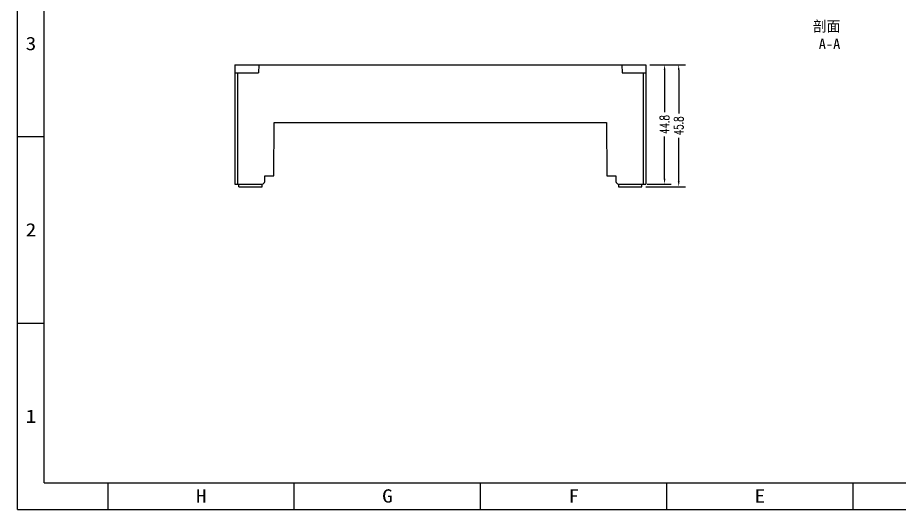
# Model space of a CAD drawing. Header units: millimetres. Extents: x -2018 to 1793, y 1393 to 1813.
# Drawn here: x -2017.6 to -1686.2, y 1392.7 to 1577.4 of the extents above; entities that cross this region are included whole.
import ezdxf
from ezdxf.enums import TextEntityAlignment as Align

# ---------------------------------------------------------------- set-up
doc = ezdxf.new("R2010")
doc.units = ezdxf.units.MM
doc.styles.add('romans', font='romans.shx', dxfattribs={"width": 0.67, "bigfont": 'fangsong.shx'})
doc.styles.add('TEXTSTYLE_0', font='txt', dxfattribs={"width": 0.8})
doc.dimstyles.new('MSTD', dxfattribs={"dimtxt": 3.5, "dimasz": 2, "dimexe": 2.5, "dimexo": 1.5, "dimgap": 1, "dimtad": 0, "dimdsep": 46, "dimtxsty": 'romans', "dimcen": 0, "dimclrd": 5, "dimclre": 5, "dimclrt": 3, "dimadec": 1, "dimazin": 0, "dimtfac": 0.5, "dimtmove": 0, "dimatfit": 3, "dimfxl": 1, "dimarcsym": 0})

# ---------------------------------------------------------------- blocks, each defined once
blk = doc.blocks.new('*D158')
at = {"color": 5, "lineweight": -2}
for p, q in [((-2166.09, -1206.37), (-2158.11, -1206.37)), ((-2160.61, -1208.37), (-2160.61, -1224.2)), ((-2160.61, -1249.17), (-2160.61, -1233.35)), ((-2167.09, -1251.17), (-2158.11, -1251.17))]:
    blk.add_line(p, q, dxfattribs=at)
at = {"color": 5}
for points in [[(-2160.94, -1208.37), (-2160.28, -1208.37), (-2160.61, -1206.37)], [(-2160.94, -1249.17), (-2160.28, -1249.17), (-2160.61, -1251.17)]]:
    blk.add_solid(points, dxfattribs=at)
at = {"layer": 'Defpoints', "color": 0}
for p in [(-2167.59, -1206.37), (-2168.59, -1251.17), (-2160.61, -1251.17)]:
    blk.add_point(p, dxfattribs=at)
at = {"color": 3, "insert": (-2160.61, -1228.77), "char_height": 3.5, "attachment_point": 5, "rotation": 90, "style": 'romans'}
blk.add_mtext('44.8', dxfattribs=at)
blk = doc.blocks.new('*D159')
at = {"color": 5, "lineweight": -2}
for p, q in [((-2166.09, -1206.37), (-2152.79, -1206.37)), ((-2155.29, -1208.37), (-2155.29, -1224.7)), ((-2155.29, -1250.17), (-2155.29, -1233.85)), ((-2167.69, -1252.17), (-2152.79, -1252.17))]:
    blk.add_line(p, q, dxfattribs=at)
at = {"color": 5}
for points in [[(-2155.63, -1208.37), (-2154.96, -1208.37), (-2155.29, -1206.37)], [(-2155.63, -1250.17), (-2154.96, -1250.17), (-2155.29, -1252.17)]]:
    blk.add_solid(points, dxfattribs=at)
at = {"layer": 'Defpoints', "color": 0}
for p in [(-2167.59, -1206.37), (-2169.19, -1252.17), (-2155.29, -1252.17)]:
    blk.add_point(p, dxfattribs=at)
at = {"color": 3, "insert": (-2155.29, -1229.27), "char_height": 3.5, "attachment_point": 5, "rotation": 90, "style": 'romans'}
blk.add_mtext('45.8', dxfattribs=at)
blk = doc.blocks.new('SUN_6HWZ35TKK40GSGJE8VEUYAXIAKM')
at = {"color": 7, "linetype": 'Continuous'}
for p, q in [((-594, 0), (-594, 420)), ((-584, 10), (-584, 410)), ((-594, 140), (-584, 140)), ((-594, 70), (-584, 70)), ((-584, 10), (-10, 10)), ((-560, 0), (-560, 10)), ((-490, 0), (-490, 10)), ((-420, 0), (-420, 10)), ((-350, 0), (-350, 10)), ((-280, 0), (-280, 10)), ((-594, 0), (0, 0))]:
    blk.add_line(p, q, dxfattribs=at)
at = {"color": 2, "linetype": 'Continuous', "style": 'TEXTSTYLE_0'}
for s, width, p, p2 in [('3', 1.2, (-590.99, 172.5), (-586.99, 172.5)), ('2', 1.2, (-590.99, 102.5), (-586.99, 102.5)), ('1', 3.36, (-590.99, 32.5), (-586.99, 32.5)), ('H', 1.2, (-526.99, 2.53), (-522.99, 2.53)), ('G', 1.12, (-456.99, 2.53), (-452.99, 2.53)), ('F', 1.292308, (-386.99, 2.53), (-382.99, 2.53)), ('E', 1.292308, (-316.99, 2.53), (-312.99, 2.53))]:
    blk.add_text(s, height=5, dxfattribs=dict(at, width=width)).set_placement(p, p2, align=Align.FIT)

msp = doc.modelspace()

# ---------------------------------------------------------------- linework, layer by layer
at = {"color": 7, "linetype": 'Continuous'}
for p, q in [((-1936.043, 1559.659), (-1936.043, 1514.861)), ((-1936.043, 1559.659), (-1781.448, 1559.659)), ((-1926.991, 1559.659), (-1927.043, 1556.659)), ((-1790.5, 1559.659), (-1790.448, 1556.659)), ((-1781.448, 1559.659), (-1781.448, 1514.861)), ((-1936.043, 1556.659), (-1927.043, 1556.659)), ((-1935.043, 1556.659), (-1935.043, 1514.861)), ((-1790.448, 1556.659), (-1781.448, 1556.659)), ((-1782.448, 1556.659), (-1782.448, 1514.861)), ((-1921.35, 1517.961), (-1921.245, 1537.96)), ((-1921.245, 1537.96), (-1796.245, 1537.96)), ((-1796.245, 1537.96), (-1796.141, 1517.961)), ((-1924.738, 1515.861), (-1924.738, 1517.961)), ((-1924.738, 1517.961), (-1921.35, 1517.961)), ((-1796.141, 1517.961), (-1792.753, 1517.961)), ((-1792.753, 1517.961), (-1792.753, 1515.861)), ((-1936.043, 1514.861), (-1925.738, 1514.861)), ((-1934.443, 1513.861), (-1934.443, 1514.861)), ((-1925.738, 1513.861), (-1925.738, 1514.861)), ((-1791.753, 1514.861), (-1781.448, 1514.861)), ((-1791.753, 1514.861), (-1791.753, 1513.861)), ((-1783.048, 1513.861), (-1783.048, 1514.861)), ((-1934.443, 1513.861), (-1925.738, 1513.861)), ((-1791.753, 1513.861), (-1783.048, 1513.861)), ((-1982.429, 1392.674), (-1423.629, 1392.674))]:
    msp.add_line(p, q, dxfattribs=at)
for centre, start, end in [((-1925.738, 1515.861), 270, 360), ((-1791.753, 1515.861), 180, 270)]:
    msp.add_arc(centre, 1, start, end, dxfattribs=at)

# ---------------------------------------------------------------- block references
msp.add_blockref('SUN_6HWZ35TKK40GSGJE8VEUYAXIAKM', (-1423.629, 1392.674))

# ---------------------------------------------------------------- texts
at = {"color": 2, "linetype": 'Continuous', "insert": (-1708.409, 1576.137), "char_height": 3.9688, "width": 19.05, "attachment_point": 3}
msp.add_mtext('剖面 A-A', dxfattribs=at)

# ---------------------------------------------------------------- dimensions: what is measured, and where the dimension line sits
for base, p2, picture, middle in [((-1769.148, 1513.861), (-1783.048, 1513.861), '*D159', (-1769.148, 1536.76)), ((-1774.467, 1514.861), (-1782.448, 1514.861), '*D158', (-1774.467, 1537.26))]:
    dim = msp.add_linear_dim(base=base, p1=(-1781.448, 1559.659), p2=p2, angle=90, dimstyle='MSTD')
    dim.commit()
    dim.dimension.update_dxf_attribs({"geometry": picture, "text_midpoint": middle, "insert": (386.144, 2766.032)})

doc.saveas('drawing.dxf')
